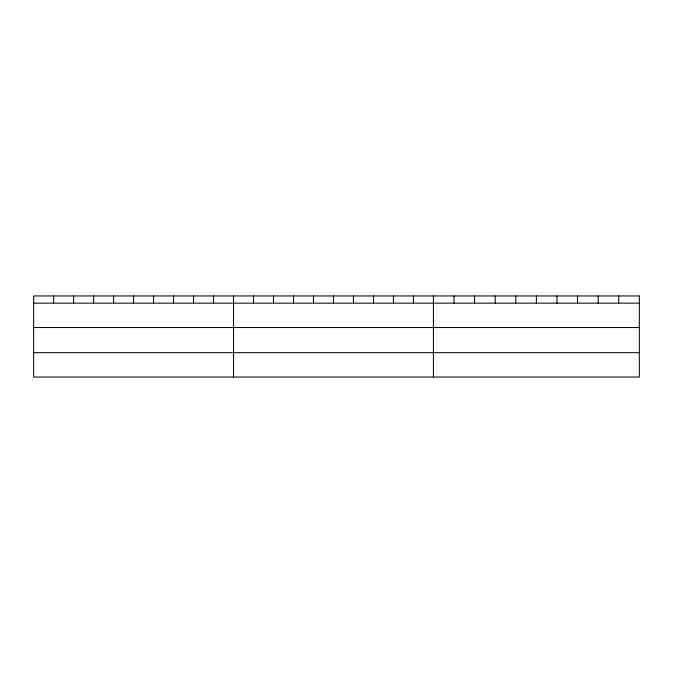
<?xml version="1.0" encoding="UTF-8"?>
<svg xmlns="http://www.w3.org/2000/svg" width="673" height="673" viewBox="0 0 673 673"><rect width="100%" height="100%" fill="white"/><g stroke="black" fill="none" stroke-linecap="round" stroke-linejoin="round"><path stroke-width="1.01" d="M33.65 303.153L639.35 303.153M33.65 327.532L639.35 327.532M33.65 352.66L639.35 352.66M618.756 295.96L618.756 303.153M598.162 295.96L598.162 303.153M577.569 295.96L577.569 303.153M556.975 295.96L556.975 303.153M536.381 295.96L536.381 303.153M515.787 295.96L515.787 303.153M495.193 295.96L495.193 303.153M474.6 295.96L474.6 303.153M454.006 295.96L454.006 303.153M433.412 295.96L433.412 377.04M413.424 295.96L413.424 303.153M393.436 295.96L393.436 303.153M373.448 295.96L373.448 303.153M353.46 295.96L353.46 303.153M333.471 295.96L333.471 303.153M313.483 295.96L313.483 303.153M293.495 295.96L293.495 303.153M273.507 295.96L273.507 303.153M253.519 295.96L253.519 303.153M233.531 295.96L233.531 377.04M213.543 295.96L213.543 303.153M193.555 295.96L193.555 303.153M173.567 295.96L173.567 303.153M153.579 295.96L153.579 303.153M133.591 295.96L133.591 303.153M113.602 295.96L113.602 303.153M93.614 295.96L93.614 303.153M73.626 295.96L73.626 303.153M53.638 295.96L53.638 303.153M639.35 295.96L33.65 295.96L33.65 377.04L639.35 377.04L639.35 295.96"/></g></svg>
